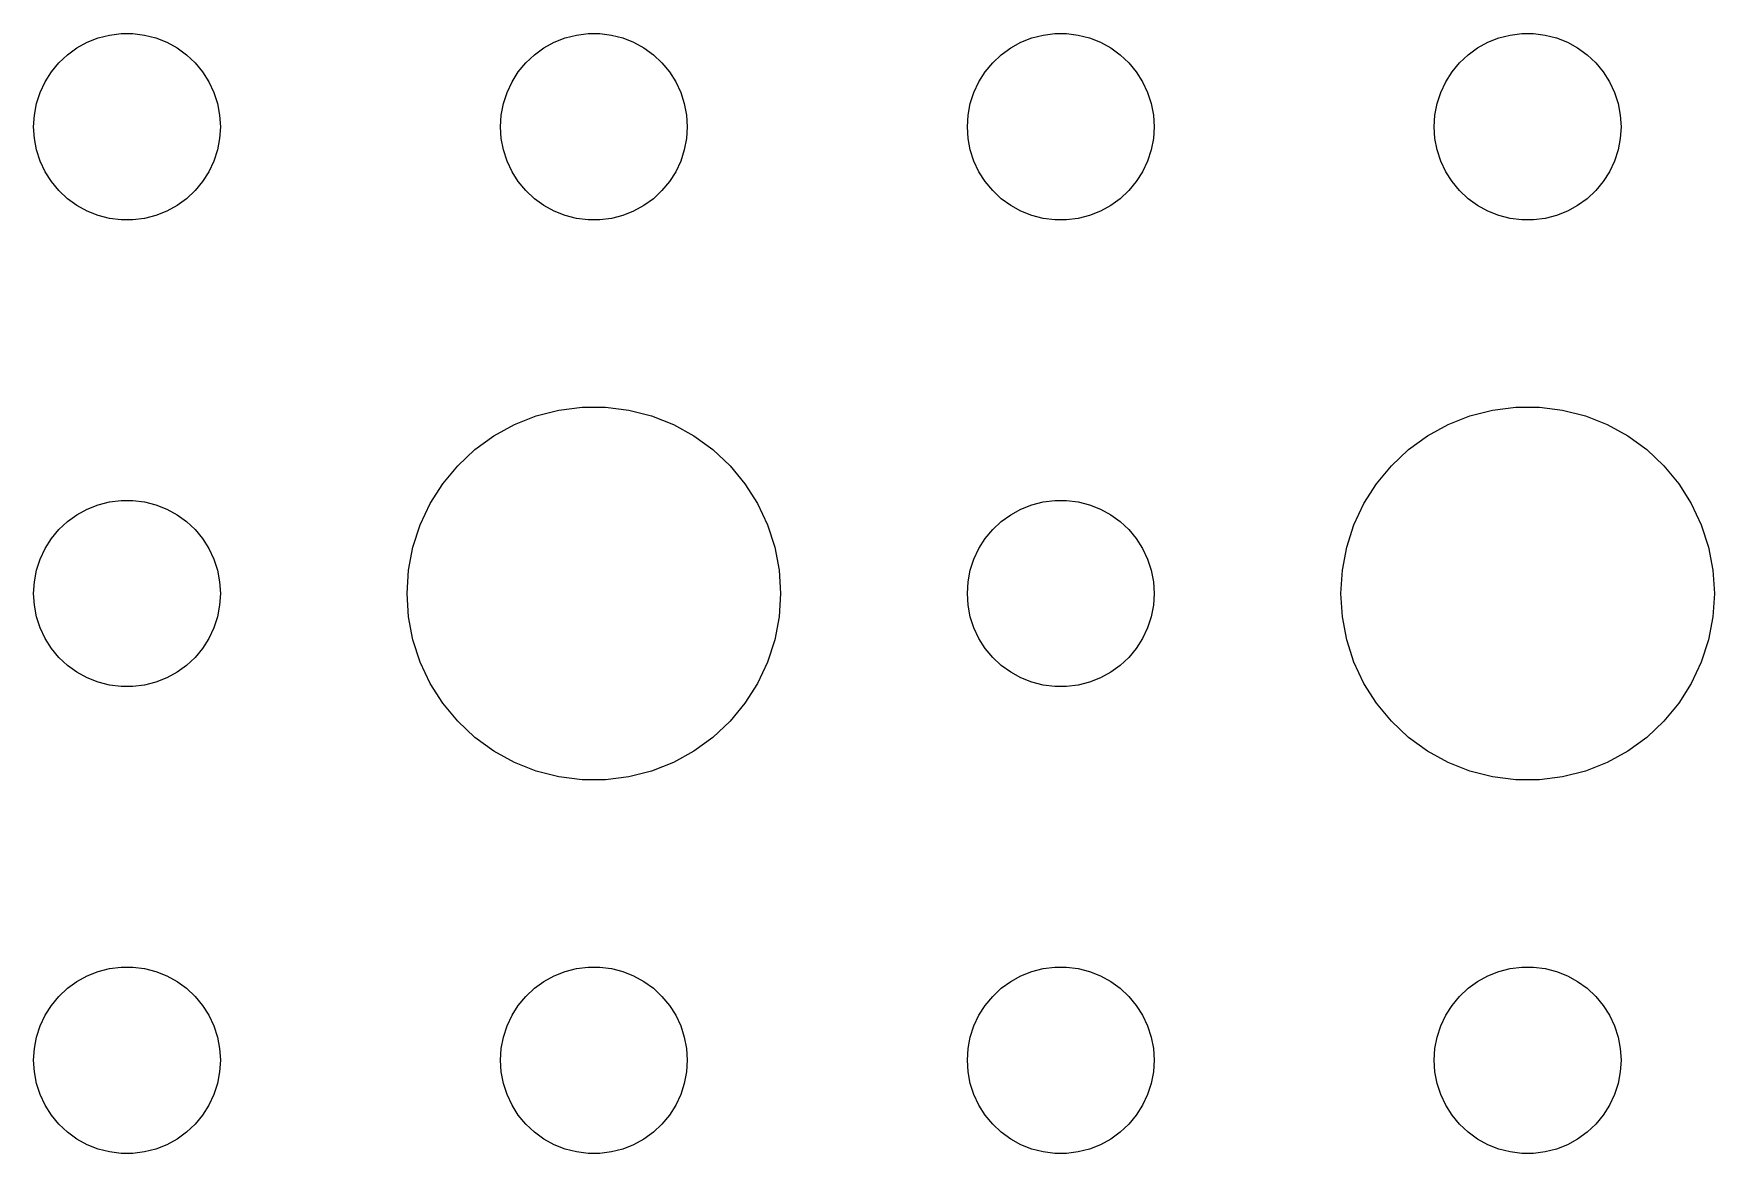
# Model space of a CAD drawing. Header units: metres. Extents: x -112 to 112, y -97 to 97.
# Drawn here: x -84 to -57, y -69 to -51 of the extents above; entities that cross this region are included whole.
import ezdxf

# ---------------------------------------------------------------- set-up
doc = ezdxf.new("R2010")
doc.units = ezdxf.units.M

msp = doc.modelspace()

# ---------------------------------------------------------------- linework, layer by layer
for p, q in [((-82.9635, -51.0734), (-82.7811, -51.0266)), ((-82.7811, -51.0266), (-82.5942, -51.003)), ((-82.5942, -51.003), (-82.4058, -51.003)), ((-82.4058, -51.003), (-82.2189, -51.0266)), ((-82.2189, -51.0266), (-82.0365, -51.0734)), ((-75.4635, -51.0734), (-75.2811, -51.0266)), ((-75.2811, -51.0266), (-75.0942, -51.003)), ((-75.0942, -51.003), (-74.9058, -51.003)), ((-74.9058, -51.003), (-74.7189, -51.0266)), ((-74.7189, -51.0266), (-74.5365, -51.0734)), ((-67.9635, -51.0734), (-67.7811, -51.0266)), ((-67.7811, -51.0266), (-67.5942, -51.003)), ((-67.5942, -51.003), (-67.4058, -51.003)), ((-67.4058, -51.003), (-67.2189, -51.0266)), ((-67.2189, -51.0266), (-67.0365, -51.0734)), ((-60.4635, -51.0734), (-60.2811, -51.0266)), ((-60.2811, -51.0266), (-60.0942, -51.003)), ((-60.0942, -51.003), (-59.9058, -51.003)), ((-59.9058, -51.003), (-59.7189, -51.0266)), ((-59.7189, -51.0266), (-59.5365, -51.0734)), ((-83.4561, -51.3442), (-83.3037, -51.2335)), ((-83.3037, -51.2335), (-83.1387, -51.1428)), ((-83.1387, -51.1428), (-82.9635, -51.0734)), ((-82.0365, -51.0734), (-81.8613, -51.1428)), ((-81.8613, -51.1428), (-81.6963, -51.2335)), ((-81.6963, -51.2335), (-81.5439, -51.3442)), ((-75.9561, -51.3442), (-75.8037, -51.2335)), ((-75.8037, -51.2335), (-75.6387, -51.1428)), ((-75.6387, -51.1428), (-75.4635, -51.0734)), ((-74.5365, -51.0734), (-74.3613, -51.1428)), ((-74.3613, -51.1428), (-74.1963, -51.2335)), ((-74.1963, -51.2335), (-74.0439, -51.3442)), ((-68.4561, -51.3442), (-68.3037, -51.2335)), ((-68.3037, -51.2335), (-68.1387, -51.1428)), ((-68.1387, -51.1428), (-67.9635, -51.0734)), ((-67.0365, -51.0734), (-66.8613, -51.1428)), ((-66.8613, -51.1428), (-66.6963, -51.2335)), ((-66.6963, -51.2335), (-66.5439, -51.3442)), ((-60.9561, -51.3442), (-60.8037, -51.2335)), ((-60.8037, -51.2335), (-60.6387, -51.1428)), ((-60.6387, -51.1428), (-60.4635, -51.0734)), ((-59.5365, -51.0734), (-59.3613, -51.1428)), ((-59.3613, -51.1428), (-59.1963, -51.2335)), ((-59.1963, -51.2335), (-59.0439, -51.3442)), ((-83.7135, -51.6183), (-83.5934, -51.4732)), ((-83.5934, -51.4732), (-83.4561, -51.3442)), ((-81.5439, -51.3442), (-81.4065, -51.4732)), ((-81.4065, -51.4732), (-81.2865, -51.6183)), ((-76.2135, -51.6183), (-76.0934, -51.4732)), ((-76.0934, -51.4732), (-75.9561, -51.3442)), ((-74.0439, -51.3442), (-73.9065, -51.4732)), ((-73.9065, -51.4732), (-73.7865, -51.6183)), ((-68.7135, -51.6183), (-68.5934, -51.4732)), ((-68.5934, -51.4732), (-68.4561, -51.3442)), ((-66.5439, -51.3442), (-66.4065, -51.4732)), ((-66.4065, -51.4732), (-66.2865, -51.6183)), ((-61.2135, -51.6183), (-61.0934, -51.4732)), ((-61.0934, -51.4732), (-60.9561, -51.3442)), ((-59.0439, -51.3442), (-58.9065, -51.4732)), ((-58.9065, -51.4732), (-58.7865, -51.6183)), ((-83.8947, -51.9478), (-83.8145, -51.7774)), ((-83.8145, -51.7774), (-83.7135, -51.6183)), ((-81.2865, -51.6183), (-81.1855, -51.7774)), ((-81.1855, -51.7774), (-81.1053, -51.9478)), ((-76.3947, -51.9478), (-76.3145, -51.7774)), ((-76.3145, -51.7774), (-76.2135, -51.6183)), ((-73.7865, -51.6183), (-73.6855, -51.7774)), ((-73.6855, -51.7774), (-73.6053, -51.9478)), ((-68.8947, -51.9478), (-68.8145, -51.7774)), ((-68.8145, -51.7774), (-68.7135, -51.6183)), ((-66.2865, -51.6183), (-66.1855, -51.7774)), ((-66.1855, -51.7774), (-66.1053, -51.9478)), ((-61.3947, -51.9478), (-61.3145, -51.7774)), ((-61.3145, -51.7774), (-61.2135, -51.6183)), ((-58.7865, -51.6183), (-58.6855, -51.7774)), ((-58.6855, -51.7774), (-58.6053, -51.9478)), ((-83.9529, -52.127), (-83.8947, -51.9478)), ((-81.1053, -51.9478), (-81.0471, -52.127)), ((-76.4529, -52.127), (-76.3947, -51.9478)), ((-73.6053, -51.9478), (-73.5471, -52.127)), ((-68.9529, -52.127), (-68.8947, -51.9478)), ((-66.1053, -51.9478), (-66.0471, -52.127)), ((-61.4529, -52.127), (-61.3947, -51.9478)), ((-58.6053, -51.9478), (-58.5471, -52.127)), ((-84, -52.5), (-83.9882, -52.312)), ((-83.9882, -52.312), (-83.9529, -52.127)), ((-81.0471, -52.127), (-81.0118, -52.312)), ((-81.0118, -52.312), (-81, -52.5)), ((-76.5, -52.5), (-76.4882, -52.312)), ((-76.4882, -52.312), (-76.4529, -52.127)), ((-73.5471, -52.127), (-73.5118, -52.312)), ((-73.5118, -52.312), (-73.5, -52.5)), ((-69, -52.5), (-68.9882, -52.312)), ((-68.9882, -52.312), (-68.9529, -52.127)), ((-66.0471, -52.127), (-66.0118, -52.312)), ((-66.0118, -52.312), (-66, -52.5)), ((-61.5, -52.5), (-61.4882, -52.312)), ((-61.4882, -52.312), (-61.4529, -52.127)), ((-58.5471, -52.127), (-58.5118, -52.312)), ((-58.5118, -52.312), (-58.5, -52.5)), ((-83.9882, -52.688), (-84, -52.5)), ((-81, -52.5), (-81.0118, -52.688)), ((-76.4882, -52.688), (-76.5, -52.5)), ((-73.5, -52.5), (-73.5118, -52.688)), ((-68.9882, -52.688), (-69, -52.5)), ((-66, -52.5), (-66.0118, -52.688)), ((-61.4882, -52.688), (-61.5, -52.5)), ((-58.5, -52.5), (-58.5118, -52.688)), ((-83.9529, -52.873), (-83.9882, -52.688)), ((-83.8947, -53.0522), (-83.9529, -52.873)), ((-81.0471, -52.873), (-81.1053, -53.0522)), ((-81.0118, -52.688), (-81.0471, -52.873)), ((-76.4529, -52.873), (-76.4882, -52.688)), ((-76.3947, -53.0522), (-76.4529, -52.873)), ((-73.5471, -52.873), (-73.6053, -53.0522)), ((-73.5118, -52.688), (-73.5471, -52.873)), ((-68.9529, -52.873), (-68.9882, -52.688)), ((-68.8947, -53.0522), (-68.9529, -52.873)), ((-66.0471, -52.873), (-66.1053, -53.0522)), ((-66.0118, -52.688), (-66.0471, -52.873)), ((-61.4529, -52.873), (-61.4882, -52.688)), ((-61.3947, -53.0522), (-61.4529, -52.873)), ((-58.5471, -52.873), (-58.6053, -53.0522)), ((-58.5118, -52.688), (-58.5471, -52.873)), ((-83.8145, -53.2226), (-83.8947, -53.0522)), ((-81.1053, -53.0522), (-81.1855, -53.2226)), ((-76.3145, -53.2226), (-76.3947, -53.0522)), ((-73.6053, -53.0522), (-73.6855, -53.2226)), ((-68.8145, -53.2226), (-68.8947, -53.0522)), ((-66.1053, -53.0522), (-66.1855, -53.2226)), ((-61.3145, -53.2226), (-61.3947, -53.0522)), ((-58.6053, -53.0522), (-58.6855, -53.2226)), ((-83.7135, -53.3817), (-83.8145, -53.2226)), ((-83.5934, -53.5268), (-83.7135, -53.3817)), ((-81.2865, -53.3817), (-81.4065, -53.5268)), ((-81.1855, -53.2226), (-81.2865, -53.3817)), ((-76.2135, -53.3817), (-76.3145, -53.2226)), ((-76.0934, -53.5268), (-76.2135, -53.3817)), ((-73.7865, -53.3817), (-73.9065, -53.5268)), ((-73.6855, -53.2226), (-73.7865, -53.3817)), ((-68.7135, -53.3817), (-68.8145, -53.2226)), ((-68.5934, -53.5268), (-68.7135, -53.3817)), ((-66.2865, -53.3817), (-66.4065, -53.5268)), ((-66.1855, -53.2226), (-66.2865, -53.3817)), ((-61.2135, -53.3817), (-61.3145, -53.2226)), ((-61.0934, -53.5268), (-61.2135, -53.3817)), ((-58.7865, -53.3817), (-58.9065, -53.5268)), ((-58.6855, -53.2226), (-58.7865, -53.3817)), ((-83.4561, -53.6558), (-83.5934, -53.5268)), ((-83.3037, -53.7665), (-83.4561, -53.6558)), ((-81.5439, -53.6558), (-81.6963, -53.7665)), ((-81.4065, -53.5268), (-81.5439, -53.6558)), ((-75.9561, -53.6558), (-76.0934, -53.5268)), ((-75.8037, -53.7665), (-75.9561, -53.6558)), ((-74.0439, -53.6558), (-74.1963, -53.7665)), ((-73.9065, -53.5268), (-74.0439, -53.6558)), ((-68.4561, -53.6558), (-68.5934, -53.5268)), ((-68.3037, -53.7665), (-68.4561, -53.6558)), ((-66.5439, -53.6558), (-66.6963, -53.7665)), ((-66.4065, -53.5268), (-66.5439, -53.6558)), ((-60.9561, -53.6558), (-61.0934, -53.5268)), ((-60.8037, -53.7665), (-60.9561, -53.6558)), ((-59.0439, -53.6558), (-59.1963, -53.7665)), ((-58.9065, -53.5268), (-59.0439, -53.6558)), ((-83.1387, -53.8572), (-83.3037, -53.7665)), ((-82.9635, -53.9266), (-83.1387, -53.8572)), ((-82.7811, -53.9734), (-82.9635, -53.9266)), ((-82.5942, -53.997), (-82.7811, -53.9734)), ((-82.4058, -53.997), (-82.5942, -53.997)), ((-82.2189, -53.9734), (-82.4058, -53.997)), ((-82.0365, -53.9266), (-82.2189, -53.9734)), ((-81.8613, -53.8572), (-82.0365, -53.9266)), ((-81.6963, -53.7665), (-81.8613, -53.8572)), ((-75.6387, -53.8572), (-75.8037, -53.7665)), ((-75.4635, -53.9266), (-75.6387, -53.8572)), ((-75.2811, -53.9734), (-75.4635, -53.9266)), ((-75.0942, -53.997), (-75.2811, -53.9734)), ((-74.9058, -53.997), (-75.0942, -53.997)), ((-74.7189, -53.9734), (-74.9058, -53.997)), ((-74.5365, -53.9266), (-74.7189, -53.9734)), ((-74.3613, -53.8572), (-74.5365, -53.9266)), ((-74.1963, -53.7665), (-74.3613, -53.8572)), ((-68.1387, -53.8572), (-68.3037, -53.7665)), ((-67.9635, -53.9266), (-68.1387, -53.8572)), ((-67.7811, -53.9734), (-67.9635, -53.9266)), ((-67.5942, -53.997), (-67.7811, -53.9734)), ((-67.4058, -53.997), (-67.5942, -53.997)), ((-67.2189, -53.9734), (-67.4058, -53.997)), ((-67.0365, -53.9266), (-67.2189, -53.9734)), ((-66.8613, -53.8572), (-67.0365, -53.9266)), ((-66.6963, -53.7665), (-66.8613, -53.8572)), ((-60.6387, -53.8572), (-60.8037, -53.7665)), ((-60.4635, -53.9266), (-60.6387, -53.8572)), ((-60.2811, -53.9734), (-60.4635, -53.9266)), ((-60.0942, -53.997), (-60.2811, -53.9734)), ((-59.9058, -53.997), (-60.0942, -53.997)), ((-59.7189, -53.9734), (-59.9058, -53.997)), ((-59.5365, -53.9266), (-59.7189, -53.9734)), ((-59.3613, -53.8572), (-59.5365, -53.9266)), ((-59.1963, -53.7665), (-59.3613, -53.8572)), ((-76.2773, -57.2855), (-75.927, -57.1468)), ((-75.927, -57.1468), (-75.5621, -57.0531)), ((-75.5621, -57.0531), (-75.1884, -57.0059)), ((-75.1884, -57.0059), (-74.8116, -57.0059)), ((-74.8116, -57.0059), (-74.4379, -57.0531)), ((-74.4379, -57.0531), (-74.073, -57.1468)), ((-74.073, -57.1468), (-73.7227, -57.2855)), ((-61.2773, -57.2855), (-60.927, -57.1468)), ((-60.927, -57.1468), (-60.5621, -57.0531)), ((-60.5621, -57.0531), (-60.1884, -57.0059)), ((-60.1884, -57.0059), (-59.8116, -57.0059)), ((-59.8116, -57.0059), (-59.4379, -57.0531)), ((-59.4379, -57.0531), (-59.0729, -57.1468)), ((-59.0729, -57.1468), (-58.7227, -57.2855)), ((-76.9123, -57.6885), (-76.6075, -57.467)), ((-76.6075, -57.467), (-76.2773, -57.2855)), ((-73.7227, -57.2855), (-73.3925, -57.467)), ((-73.3925, -57.467), (-73.0877, -57.6885)), ((-61.9123, -57.6885), (-61.6075, -57.467)), ((-61.6075, -57.467), (-61.2773, -57.2855)), ((-58.7227, -57.2855), (-58.3925, -57.467)), ((-58.3925, -57.467), (-58.0877, -57.6885)), ((-77.1869, -57.9464), (-76.9123, -57.6885)), ((-73.0877, -57.6885), (-72.8131, -57.9464)), ((-62.1869, -57.9464), (-61.9123, -57.6885)), ((-58.0877, -57.6885), (-57.8131, -57.9464)), ((-77.427, -58.2366), (-77.1869, -57.9464)), ((-72.8131, -57.9464), (-72.573, -58.2366)), ((-62.427, -58.2366), (-62.1869, -57.9464)), ((-57.8131, -57.9464), (-57.5729, -58.2366)), ((-77.6289, -58.5547), (-77.427, -58.2366)), ((-72.573, -58.2366), (-72.3711, -58.5547)), ((-62.6289, -58.5547), (-62.427, -58.2366)), ((-57.5729, -58.2366), (-57.3711, -58.5547)), ((-83.1387, -58.6428), (-82.9635, -58.5734)), ((-82.9635, -58.5734), (-82.7811, -58.5266)), ((-82.7811, -58.5266), (-82.5942, -58.503)), ((-82.5942, -58.503), (-82.4058, -58.503)), ((-82.4058, -58.503), (-82.2189, -58.5266)), ((-82.2189, -58.5266), (-82.0365, -58.5734)), ((-82.0365, -58.5734), (-81.8613, -58.6428)), ((-77.7893, -58.8956), (-77.6289, -58.5547)), ((-72.3711, -58.5547), (-72.2107, -58.8956)), ((-68.1387, -58.6428), (-67.9635, -58.5734)), ((-67.9635, -58.5734), (-67.7811, -58.5266)), ((-67.7811, -58.5266), (-67.5942, -58.503)), ((-67.5942, -58.503), (-67.4058, -58.503)), ((-67.4058, -58.503), (-67.2189, -58.5266)), ((-67.2189, -58.5266), (-67.0365, -58.5734)), ((-67.0365, -58.5734), (-66.8613, -58.6428)), ((-62.7893, -58.8956), (-62.6289, -58.5547)), ((-57.3711, -58.5547), (-57.2107, -58.8956)), ((-83.5934, -58.9732), (-83.4561, -58.8442)), ((-83.4561, -58.8442), (-83.3037, -58.7335)), ((-83.3037, -58.7335), (-83.1387, -58.6428)), ((-81.8613, -58.6428), (-81.6963, -58.7335)), ((-81.6963, -58.7335), (-81.5439, -58.8442)), ((-81.5439, -58.8442), (-81.4065, -58.9732)), ((-68.5934, -58.9732), (-68.4561, -58.8442)), ((-68.4561, -58.8442), (-68.3037, -58.7335)), ((-68.3037, -58.7335), (-68.1387, -58.6428)), ((-66.8613, -58.6428), (-66.6963, -58.7335)), ((-66.6963, -58.7335), (-66.5439, -58.8442)), ((-66.5439, -58.8442), (-66.4065, -58.9732)), ((-83.8145, -59.2774), (-83.7135, -59.1183)), ((-83.7135, -59.1183), (-83.5934, -58.9732)), ((-81.4065, -58.9732), (-81.2865, -59.1183)), ((-81.2865, -59.1183), (-81.1855, -59.2774)), ((-77.9057, -59.2539), (-77.7893, -58.8956)), ((-72.2107, -58.8956), (-72.0943, -59.2539)), ((-68.8145, -59.2774), (-68.7135, -59.1183)), ((-68.7135, -59.1183), (-68.5934, -58.9732)), ((-66.4065, -58.9732), (-66.2865, -59.1183)), ((-66.2865, -59.1183), (-66.1855, -59.2774)), ((-62.9057, -59.2539), (-62.7893, -58.8956)), ((-57.2107, -58.8956), (-57.0942, -59.2539)), ((-83.8947, -59.4478), (-83.8145, -59.2774)), ((-81.1855, -59.2774), (-81.1053, -59.4478)), ((-77.9763, -59.624), (-77.9057, -59.2539)), ((-72.0943, -59.2539), (-72.0237, -59.624)), ((-68.8947, -59.4478), (-68.8145, -59.2774)), ((-66.1855, -59.2774), (-66.1053, -59.4478)), ((-62.9763, -59.624), (-62.9057, -59.2539)), ((-57.0942, -59.2539), (-57.0237, -59.624)), ((-83.9882, -59.812), (-83.9529, -59.627)), ((-83.9529, -59.627), (-83.8947, -59.4478)), ((-81.1053, -59.4478), (-81.0471, -59.627)), ((-81.0471, -59.627), (-81.0118, -59.812)), ((-78, -60), (-77.9763, -59.624)), ((-72.0237, -59.624), (-72, -60)), ((-68.9882, -59.812), (-68.9529, -59.627)), ((-68.9529, -59.627), (-68.8947, -59.4478)), ((-66.1053, -59.4478), (-66.0471, -59.627)), ((-66.0471, -59.627), (-66.0118, -59.812)), ((-63, -60), (-62.9763, -59.624)), ((-57.0237, -59.624), (-57, -60)), ((-84, -60), (-83.9882, -59.812)), ((-81.0118, -59.812), (-81, -60)), ((-69, -60), (-68.9882, -59.812)), ((-66.0118, -59.812), (-66, -60)), ((-83.9882, -60.188), (-84, -60)), ((-83.9529, -60.373), (-83.9882, -60.188)), ((-81.0118, -60.188), (-81.0471, -60.373)), ((-81, -60), (-81.0118, -60.188)), ((-77.9763, -60.376), (-78, -60)), ((-72, -60), (-72.0237, -60.376)), ((-68.9882, -60.188), (-69, -60)), ((-68.9529, -60.373), (-68.9882, -60.188)), ((-66.0118, -60.188), (-66.0471, -60.373)), ((-66, -60), (-66.0118, -60.188)), ((-62.9763, -60.376), (-63, -60)), ((-57, -60), (-57.0237, -60.376)), ((-83.8947, -60.5522), (-83.9529, -60.373)), ((-81.0471, -60.373), (-81.1053, -60.5522)), ((-77.9057, -60.7461), (-77.9763, -60.376)), ((-72.0237, -60.376), (-72.0943, -60.7461)), ((-68.8947, -60.5522), (-68.9529, -60.373)), ((-66.0471, -60.373), (-66.1053, -60.5522)), ((-62.9057, -60.7461), (-62.9763, -60.376)), ((-57.0237, -60.376), (-57.0942, -60.7461)), ((-83.8145, -60.7226), (-83.8947, -60.5522)), ((-83.7135, -60.8817), (-83.8145, -60.7226)), ((-81.1855, -60.7226), (-81.2865, -60.8817)), ((-81.1053, -60.5522), (-81.1855, -60.7226)), ((-77.7893, -61.1044), (-77.9057, -60.7461)), ((-72.0943, -60.7461), (-72.2107, -61.1044)), ((-68.8145, -60.7226), (-68.8947, -60.5522)), ((-68.7135, -60.8817), (-68.8145, -60.7226)), ((-66.1855, -60.7226), (-66.2865, -60.8817)), ((-66.1053, -60.5522), (-66.1855, -60.7226)), ((-62.7893, -61.1044), (-62.9057, -60.7461)), ((-57.0942, -60.7461), (-57.2107, -61.1044)), ((-83.5934, -61.0268), (-83.7135, -60.8817)), ((-81.2865, -60.8817), (-81.4065, -61.0268)), ((-68.5934, -61.0268), (-68.7135, -60.8817)), ((-66.2865, -60.8817), (-66.4065, -61.0268)), ((-83.4561, -61.1558), (-83.5934, -61.0268)), ((-83.3037, -61.2665), (-83.4561, -61.1558)), ((-83.1387, -61.3572), (-83.3037, -61.2665)), ((-81.6963, -61.2665), (-81.8613, -61.3572)), ((-81.5439, -61.1558), (-81.6963, -61.2665)), ((-81.4065, -61.0268), (-81.5439, -61.1558)), ((-77.6289, -61.4453), (-77.7893, -61.1044)), ((-72.2107, -61.1044), (-72.3711, -61.4453)), ((-68.4561, -61.1558), (-68.5934, -61.0268)), ((-68.3037, -61.2665), (-68.4561, -61.1558)), ((-68.1387, -61.3572), (-68.3037, -61.2665)), ((-66.6963, -61.2665), (-66.8613, -61.3572)), ((-66.5439, -61.1558), (-66.6963, -61.2665)), ((-66.4065, -61.0268), (-66.5439, -61.1558)), ((-62.6289, -61.4453), (-62.7893, -61.1044)), ((-57.2107, -61.1044), (-57.3711, -61.4453)), ((-82.9635, -61.4266), (-83.1387, -61.3572)), ((-82.7811, -61.4734), (-82.9635, -61.4266)), ((-82.5942, -61.497), (-82.7811, -61.4734)), ((-82.4058, -61.497), (-82.5942, -61.497)), ((-82.2189, -61.4734), (-82.4058, -61.497)), ((-82.0365, -61.4266), (-82.2189, -61.4734)), ((-81.8613, -61.3572), (-82.0365, -61.4266)), ((-77.427, -61.7634), (-77.6289, -61.4453)), ((-72.3711, -61.4453), (-72.573, -61.7634)), ((-67.9635, -61.4266), (-68.1387, -61.3572)), ((-67.7811, -61.4734), (-67.9635, -61.4266)), ((-67.5942, -61.497), (-67.7811, -61.4734)), ((-67.4058, -61.497), (-67.5942, -61.497)), ((-67.2189, -61.4734), (-67.4058, -61.497)), ((-67.0365, -61.4266), (-67.2189, -61.4734)), ((-66.8613, -61.3572), (-67.0365, -61.4266)), ((-62.427, -61.7634), (-62.6289, -61.4453)), ((-57.3711, -61.4453), (-57.5729, -61.7634)), ((-77.1869, -62.0536), (-77.427, -61.7634)), ((-72.573, -61.7634), (-72.8131, -62.0536)), ((-62.1869, -62.0536), (-62.427, -61.7634)), ((-57.5729, -61.7634), (-57.8131, -62.0536)), ((-76.9123, -62.3115), (-77.1869, -62.0536)), ((-72.8131, -62.0536), (-73.0877, -62.3115)), ((-61.9123, -62.3115), (-62.1869, -62.0536)), ((-57.8131, -62.0536), (-58.0877, -62.3115)), ((-76.6075, -62.533), (-76.9123, -62.3115)), ((-73.0877, -62.3115), (-73.3925, -62.533)), ((-61.6075, -62.533), (-61.9123, -62.3115)), ((-58.0877, -62.3115), (-58.3925, -62.533)), ((-76.2773, -62.7145), (-76.6075, -62.533)), ((-73.3925, -62.533), (-73.7227, -62.7145)), ((-61.2773, -62.7145), (-61.6075, -62.533)), ((-58.3925, -62.533), (-58.7227, -62.7145)), ((-75.927, -62.8532), (-76.2773, -62.7145)), ((-75.5621, -62.9469), (-75.927, -62.8532)), ((-74.073, -62.8532), (-74.4379, -62.9469)), ((-73.7227, -62.7145), (-74.073, -62.8532)), ((-60.927, -62.8532), (-61.2773, -62.7145)), ((-60.5621, -62.9469), (-60.927, -62.8532)), ((-59.0729, -62.8532), (-59.4379, -62.9469)), ((-58.7227, -62.7145), (-59.0729, -62.8532)), ((-75.1884, -62.9941), (-75.5621, -62.9469)), ((-74.8116, -62.9941), (-75.1884, -62.9941)), ((-74.4379, -62.9469), (-74.8116, -62.9941)), ((-60.1884, -62.9941), (-60.5621, -62.9469)), ((-59.8116, -62.9941), (-60.1884, -62.9941)), ((-59.4379, -62.9469), (-59.8116, -62.9941)), ((-83.3037, -66.2335), (-83.1387, -66.1428)), ((-83.1387, -66.1428), (-82.9635, -66.0734)), ((-82.9635, -66.0734), (-82.7811, -66.0266)), ((-82.7811, -66.0266), (-82.5942, -66.003)), ((-82.5942, -66.003), (-82.4058, -66.003)), ((-82.4058, -66.003), (-82.2189, -66.0266)), ((-82.2189, -66.0266), (-82.0365, -66.0734)), ((-82.0365, -66.0734), (-81.8613, -66.1428)), ((-81.8613, -66.1428), (-81.6963, -66.2335)), ((-75.8037, -66.2335), (-75.6387, -66.1428)), ((-75.6387, -66.1428), (-75.4635, -66.0734)), ((-75.4635, -66.0734), (-75.2811, -66.0266)), ((-75.2811, -66.0266), (-75.0942, -66.003)), ((-75.0942, -66.003), (-74.9058, -66.003)), ((-74.9058, -66.003), (-74.7189, -66.0266)), ((-74.7189, -66.0266), (-74.5365, -66.0734)), ((-74.5365, -66.0734), (-74.3613, -66.1428)), ((-74.3613, -66.1428), (-74.1963, -66.2335)), ((-68.3037, -66.2335), (-68.1387, -66.1428)), ((-68.1387, -66.1428), (-67.9635, -66.0734)), ((-67.9635, -66.0734), (-67.7811, -66.0266)), ((-67.7811, -66.0266), (-67.5942, -66.003)), ((-67.5942, -66.003), (-67.4058, -66.003)), ((-67.4058, -66.003), (-67.2189, -66.0266)), ((-67.2189, -66.0266), (-67.0365, -66.0734)), ((-67.0365, -66.0734), (-66.8613, -66.1428)), ((-66.8613, -66.1428), (-66.6963, -66.2335)), ((-60.8037, -66.2335), (-60.6387, -66.1428)), ((-60.6387, -66.1428), (-60.4635, -66.0734)), ((-60.4635, -66.0734), (-60.2811, -66.0266)), ((-60.2811, -66.0266), (-60.0942, -66.003)), ((-60.0942, -66.003), (-59.9058, -66.003)), ((-59.9058, -66.003), (-59.7189, -66.0266)), ((-59.7189, -66.0266), (-59.5365, -66.0734)), ((-59.5365, -66.0734), (-59.3613, -66.1428)), ((-59.3613, -66.1428), (-59.1963, -66.2335)), ((-83.5934, -66.4732), (-83.4561, -66.3442)), ((-83.4561, -66.3442), (-83.3037, -66.2335)), ((-81.6963, -66.2335), (-81.5439, -66.3442)), ((-81.5439, -66.3442), (-81.4065, -66.4732)), ((-76.0934, -66.4732), (-75.9561, -66.3442)), ((-75.9561, -66.3442), (-75.8037, -66.2335)), ((-74.1963, -66.2335), (-74.0439, -66.3442)), ((-74.0439, -66.3442), (-73.9065, -66.4732)), ((-68.5934, -66.4732), (-68.4561, -66.3442)), ((-68.4561, -66.3442), (-68.3037, -66.2335)), ((-66.6963, -66.2335), (-66.5439, -66.3442)), ((-66.5439, -66.3442), (-66.4065, -66.4732)), ((-61.0934, -66.4732), (-60.9561, -66.3442)), ((-60.9561, -66.3442), (-60.8037, -66.2335)), ((-59.1963, -66.2335), (-59.0439, -66.3442)), ((-59.0439, -66.3442), (-58.9065, -66.4732)), ((-83.8145, -66.7774), (-83.7135, -66.6183)), ((-83.7135, -66.6183), (-83.5934, -66.4732)), ((-81.4065, -66.4732), (-81.2865, -66.6183)), ((-81.2865, -66.6183), (-81.1855, -66.7774)), ((-76.3145, -66.7774), (-76.2135, -66.6183)), ((-76.2135, -66.6183), (-76.0934, -66.4732)), ((-73.9065, -66.4732), (-73.7865, -66.6183)), ((-73.7865, -66.6183), (-73.6855, -66.7774)), ((-68.8145, -66.7774), (-68.7135, -66.6183)), ((-68.7135, -66.6183), (-68.5934, -66.4732)), ((-66.4065, -66.4732), (-66.2865, -66.6183)), ((-66.2865, -66.6183), (-66.1855, -66.7774)), ((-61.3145, -66.7774), (-61.2135, -66.6183)), ((-61.2135, -66.6183), (-61.0934, -66.4732)), ((-58.9065, -66.4732), (-58.7865, -66.6183)), ((-58.7865, -66.6183), (-58.6855, -66.7774)), ((-83.9529, -67.127), (-83.8947, -66.9478)), ((-83.8947, -66.9478), (-83.8145, -66.7774)), ((-81.1855, -66.7774), (-81.1053, -66.9478)), ((-81.1053, -66.9478), (-81.0471, -67.127)), ((-76.4529, -67.127), (-76.3947, -66.9478)), ((-76.3947, -66.9478), (-76.3145, -66.7774)), ((-73.6855, -66.7774), (-73.6053, -66.9478)), ((-73.6053, -66.9478), (-73.5471, -67.127)), ((-68.9529, -67.127), (-68.8947, -66.9478)), ((-68.8947, -66.9478), (-68.8145, -66.7774)), ((-66.1855, -66.7774), (-66.1053, -66.9478)), ((-66.1053, -66.9478), (-66.0471, -67.127)), ((-61.4529, -67.127), (-61.3947, -66.9478)), ((-61.3947, -66.9478), (-61.3145, -66.7774)), ((-58.6855, -66.7774), (-58.6053, -66.9478)), ((-58.6053, -66.9478), (-58.5471, -67.127)), ((-83.9882, -67.312), (-83.9529, -67.127)), ((-81.0471, -67.127), (-81.0118, -67.312)), ((-76.4882, -67.312), (-76.4529, -67.127)), ((-73.5471, -67.127), (-73.5118, -67.312)), ((-68.9882, -67.312), (-68.9529, -67.127)), ((-66.0471, -67.127), (-66.0118, -67.312)), ((-61.4882, -67.312), (-61.4529, -67.127)), ((-58.5471, -67.127), (-58.5118, -67.312)), ((-84, -67.5), (-83.9882, -67.312)), ((-83.9882, -67.688), (-84, -67.5)), ((-81.0118, -67.312), (-81, -67.5)), ((-81, -67.5), (-81.0118, -67.688)), ((-76.5, -67.5), (-76.4882, -67.312)), ((-76.4882, -67.688), (-76.5, -67.5)), ((-73.5118, -67.312), (-73.5, -67.5)), ((-73.5, -67.5), (-73.5118, -67.688)), ((-69, -67.5), (-68.9882, -67.312)), ((-68.9882, -67.688), (-69, -67.5)), ((-66.0118, -67.312), (-66, -67.5)), ((-66, -67.5), (-66.0118, -67.688)), ((-61.5, -67.5), (-61.4882, -67.312)), ((-61.4882, -67.688), (-61.5, -67.5)), ((-58.5118, -67.312), (-58.5, -67.5)), ((-58.5, -67.5), (-58.5118, -67.688)), ((-83.9529, -67.873), (-83.9882, -67.688)), ((-81.0118, -67.688), (-81.0471, -67.873)), ((-76.4529, -67.873), (-76.4882, -67.688)), ((-73.5118, -67.688), (-73.5471, -67.873)), ((-68.9529, -67.873), (-68.9882, -67.688)), ((-66.0118, -67.688), (-66.0471, -67.873)), ((-61.4529, -67.873), (-61.4882, -67.688)), ((-58.5118, -67.688), (-58.5471, -67.873)), ((-83.8947, -68.0522), (-83.9529, -67.873)), ((-81.0471, -67.873), (-81.1053, -68.0522)), ((-76.3947, -68.0522), (-76.4529, -67.873)), ((-73.5471, -67.873), (-73.6053, -68.0522)), ((-68.8947, -68.0522), (-68.9529, -67.873)), ((-66.0471, -67.873), (-66.1053, -68.0522)), ((-61.3947, -68.0522), (-61.4529, -67.873)), ((-58.5471, -67.873), (-58.6053, -68.0522)), ((-83.8145, -68.2226), (-83.8947, -68.0522)), ((-83.7135, -68.3817), (-83.8145, -68.2226)), ((-81.1855, -68.2226), (-81.2865, -68.3817)), ((-81.1053, -68.0522), (-81.1855, -68.2226)), ((-76.3145, -68.2226), (-76.3947, -68.0522)), ((-76.2135, -68.3817), (-76.3145, -68.2226)), ((-73.6855, -68.2226), (-73.7865, -68.3817)), ((-73.6053, -68.0522), (-73.6855, -68.2226)), ((-68.8145, -68.2226), (-68.8947, -68.0522)), ((-68.7135, -68.3817), (-68.8145, -68.2226)), ((-66.1855, -68.2226), (-66.2865, -68.3817)), ((-66.1053, -68.0522), (-66.1855, -68.2226)), ((-61.3145, -68.2226), (-61.3947, -68.0522)), ((-61.2135, -68.3817), (-61.3145, -68.2226)), ((-58.6855, -68.2226), (-58.7865, -68.3817)), ((-58.6053, -68.0522), (-58.6855, -68.2226)), ((-83.5934, -68.5268), (-83.7135, -68.3817)), ((-83.4561, -68.6558), (-83.5934, -68.5268)), ((-81.4065, -68.5268), (-81.5439, -68.6558)), ((-81.2865, -68.3817), (-81.4065, -68.5268)), ((-76.0934, -68.5268), (-76.2135, -68.3817)), ((-75.9561, -68.6558), (-76.0934, -68.5268)), ((-73.9065, -68.5268), (-74.0439, -68.6558)), ((-73.7865, -68.3817), (-73.9065, -68.5268)), ((-68.5934, -68.5268), (-68.7135, -68.3817)), ((-68.4561, -68.6558), (-68.5934, -68.5268)), ((-66.4065, -68.5268), (-66.5439, -68.6558)), ((-66.2865, -68.3817), (-66.4065, -68.5268)), ((-61.0934, -68.5268), (-61.2135, -68.3817)), ((-60.9561, -68.6558), (-61.0934, -68.5268)), ((-58.9065, -68.5268), (-59.0439, -68.6558)), ((-58.7865, -68.3817), (-58.9065, -68.5268)), ((-83.3037, -68.7665), (-83.4561, -68.6558)), ((-83.1387, -68.8572), (-83.3037, -68.7665)), ((-81.6963, -68.7665), (-81.8613, -68.8572)), ((-81.5439, -68.6558), (-81.6963, -68.7665)), ((-75.8037, -68.7665), (-75.9561, -68.6558)), ((-75.6387, -68.8572), (-75.8037, -68.7665)), ((-74.1963, -68.7665), (-74.3613, -68.8572)), ((-74.0439, -68.6558), (-74.1963, -68.7665)), ((-68.3037, -68.7665), (-68.4561, -68.6558)), ((-68.1387, -68.8572), (-68.3037, -68.7665)), ((-66.6963, -68.7665), (-66.8613, -68.8572)), ((-66.5439, -68.6558), (-66.6963, -68.7665)), ((-60.8037, -68.7665), (-60.9561, -68.6558)), ((-60.6387, -68.8572), (-60.8037, -68.7665)), ((-59.1963, -68.7665), (-59.3613, -68.8572)), ((-59.0439, -68.6558), (-59.1963, -68.7665)), ((-82.9635, -68.9266), (-83.1387, -68.8572)), ((-82.7811, -68.9734), (-82.9635, -68.9266)), ((-82.5942, -68.997), (-82.7811, -68.9734)), ((-82.4058, -68.997), (-82.5942, -68.997)), ((-82.2189, -68.9734), (-82.4058, -68.997)), ((-82.0365, -68.9266), (-82.2189, -68.9734)), ((-81.8613, -68.8572), (-82.0365, -68.9266)), ((-75.4635, -68.9266), (-75.6387, -68.8572)), ((-75.2811, -68.9734), (-75.4635, -68.9266)), ((-75.0942, -68.997), (-75.2811, -68.9734)), ((-74.9058, -68.997), (-75.0942, -68.997)), ((-74.7189, -68.9734), (-74.9058, -68.997)), ((-74.5365, -68.9266), (-74.7189, -68.9734)), ((-74.3613, -68.8572), (-74.5365, -68.9266)), ((-67.9635, -68.9266), (-68.1387, -68.8572)), ((-67.7811, -68.9734), (-67.9635, -68.9266)), ((-67.5942, -68.997), (-67.7811, -68.9734)), ((-67.4058, -68.997), (-67.5942, -68.997)), ((-67.2189, -68.9734), (-67.4058, -68.997)), ((-67.0365, -68.9266), (-67.2189, -68.9734)), ((-66.8613, -68.8572), (-67.0365, -68.9266)), ((-60.4635, -68.9266), (-60.6387, -68.8572)), ((-60.2811, -68.9734), (-60.4635, -68.9266)), ((-60.0942, -68.997), (-60.2811, -68.9734)), ((-59.9058, -68.997), (-60.0942, -68.997)), ((-59.7189, -68.9734), (-59.9058, -68.997)), ((-59.5365, -68.9266), (-59.7189, -68.9734)), ((-59.3613, -68.8572), (-59.5365, -68.9266))]:
    msp.add_line(p, q)

doc.saveas('drawing.dxf')
